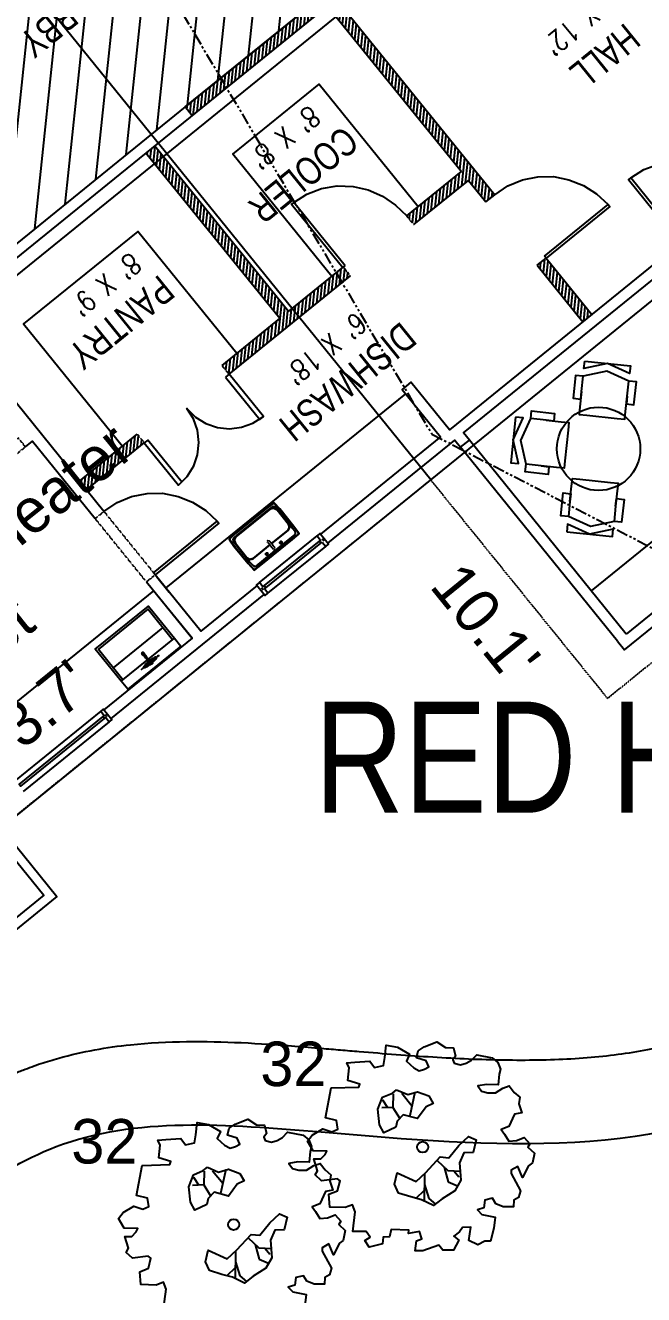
# Model space of a CAD drawing. Header units: inches. Extents: x -625442 to 34963, y -27993 to 66986.
# Drawn here: x -336077 to -335810, y 28061 to 28609 of the extents above; entities that cross this region are included whole.
import ezdxf

# ---------------------------------------------------------------- set-up
doc = ezdxf.new("R2010")
doc.units = ezdxf.units.IN
doc.header["$LTSCALE"] = 0.5
doc.header["$MEASUREMENT"] = 0
for name, pattern in [('DASHED2', [0.375, 0.25, -0.125]), ('HIDDEN2', [0.1875, 0.125, -0.0625]), ('PHANTOM', [20, 10, -2, 2, -2, 2, -2])]:
    doc.linetypes.add(name, pattern=pattern)
for name, color, linetype in [('0-TEXT', 30, 'Continuous'), ('A-ANNO-TEXT', 30, 'Continuous'), ('BUILDING', 253, 'DASHED2'), ('FEMA FLOOD ZONE', 190, 'PHANTOM'), ('P-ABOVE', 201, 'HIDDEN2'), ('P-BELOW-LIGHT', 143, 'Continuous'), ('P-CASEWORK', 140, 'Continuous'), ('P-DOOR', 51, 'Continuous'), ('P-FIXTURE', 63, 'Continuous'), ('P-FURNITURE', 201, 'Continuous'), ('P-WALL', 90, 'Continuous'), ('P-WINDOW', 213, 'Continuous'), ('TEXT', 7, 'Continuous'), ('Trees-Anno', 43, 'Continuous'), ('TreesMARK', 46, 'Continuous')]:
    doc.layers.add(name, color=color, linetype=linetype)
doc.styles.add('1-4T', font='Zap601Rm.ttf', dxfattribs={"width": 0.8, "height": 12})
doc.styles.add('1-8T', font='Arial.ttf', dxfattribs={"width": 0.8, "height": 24})
doc.styles.add('sapa notes', font='romans.shx', dxfattribs={"width": 0.8})
doc.styles.add('TXT', font='IC-Romans.shx')

# ---------------------------------------------------------------- blocks, each defined once
blk = doc.blocks.new('TREE11')
at = {"linetype": 'Continuous'}
for p, q in [((-0.1324, 0.2402), (-0.1344, 0.1783)), ((-0.0944, 0.2422), (-0.0475, 0.1843)), ((-0.0345, 0.2472), (-0.0584, 0.1403)), ((-0.1344, 0.1783), (-0.1843, 0.1763)), ((-0.1564, 0.1773), (-0.1793, 0.2113)), ((-0.1344, 0.1783), (-0.1034, 0.1294)), ((0.0654, -0.0594), (0.1134, -0.1044)), ((0.0964, -0.0894), (0.1154, -0.1563)), ((0.1134, -0.1044), (0.1703, -0.1084)), ((0.1414, -0.1074), (0.1634, -0.1334)), ((0.0085, -0.1194), (0.0065, -0.2442)), ((0.0085, -0.1673), (0.0275, -0.2303)), ((0.1154, -0.1563), (0.1574, -0.1733)), ((0.0065, -0.1943), (-0.0305, -0.2313)), ((0.0275, -0.2303), (0.0584, -0.2562))]:
    blk.add_line(p, q, dxfattribs=at)
for points in [[(-0.0404, 0.3569), (-0.0155, 0.3439), (0.0085, 0.3509), (0.0284, 0.3609), (0.0155, 0.3888), (-0.0275, 0.4018), (-0.0195, 0.4337), (0.0065, 0.4507), (0.0634, 0.4737), (0.1023, 0.4487), (0.1383, 0.4467), (0.1472, 0.4098), (0.1363, 0.3928), (0.1413, 0.3779), (0.1702, 0.3699), (0.1962, 0.3779), (0.2201, 0.3908), (0.2431, 0.4148), (0.3129, 0.4018), (0.3389, 0.3808), (0.3499, 0.3509), (0.3439, 0.3289), (0.3399, 0.28), (0.289, 0.282), (0.2481, 0.275), (0.265, 0.2521), (0.293, 0.2441), (0.3279, 0.2441), (0.3609, 0.2651), (0.3898, 0.275), (0.4118, 0.2461), (0.4367, 0.2241), (0.4327, 0.1952), (0.4457, 0.1543), (0.4128, 0.1483), (0.3878, 0.0924), (0.3539, 0.0794), (0.3679, 0.0585), (0.3878, 0.0265), (0.4218, 0.0305), (0.4567, 0.0435), (0.4826, 0.0155), (0.4737, 0.0006), (0.5026, -0.0264), (0.4936, -0.0713), (0.4757, -0.0843), (0.4497, -0.1362), (0.4287, -0.0873), (0.3978, -0.1042), (0.3988, -0.1192), (0.4397, -0.196), (0.4317, -0.226), (0.4108, -0.238), (0.4088, -0.2679), (0.3629, -0.2679), (0.3289, -0.2549), (0.3149, -0.23), (0.28, -0.238), (0.276, -0.2729), (0.2461, -0.2819), (0.266, -0.3028), (0.3269, -0.3148), (0.3199, -0.3647), (0.306, -0.4226), (0.28, -0.4226), (0.2481, -0.4396), (0.2071, -0.4206), (0.2161, -0.3597), (0.1792, -0.3617), (0.1662, -0.3807), (0.1403, -0.3997), (0.1622, -0.4186), (0.1383, -0.4635), (0.0913, -0.4635), (0.0724, -0.4406), (0.0015, -0.4665), (-0.0334, -0.4665), (-0.0284, -0.4216), (-0.0035, -0.4126), (-0.0145, -0.3787), (-0.0634, -0.3887), (-0.0624, -0.3737), (-0.1413, -0.3697), (-0.1492, -0.4036), (-0.1772, -0.4056), (-0.1802, -0.4346), (-0.2401, -0.4496), (-0.26, -0.4196), (-0.2361, -0.4046), (-0.2541, -0.3797), (-0.3149, -0.3797), (-0.303, -0.2909), (-0.3159, -0.2589), (-0.3489, -0.2719), (-0.4178, -0.2699), (-0.4218, -0.212), (-0.3828, -0.196), (-0.3718, -0.1511), (-0.3838, -0.1421), (-0.4547, -0.1511), (-0.4836, -0.1252), (-0.4727, -0.1062), (-0.4896, -0.0533), (-0.4577, -0.0533), (-0.4387, -0.0334), (-0.4317, -0.0174), (-0.4926, -0.0164), (-0.5176, 0.0275), (-0.4966, 0.0535), (-0.4497, 0.0824), (-0.4088, 0.0694), (-0.3818, 0.0804), (-0.3878, 0.1193), (-0.4367, 0.1313), (-0.4118, 0.2661), (-0.287, 0.2701), (-0.282, 0.283), (-0.3369, 0.3), (-0.3309, 0.3569), (-0.3409, 0.3788), (-0.305, 0.3828), (-0.2381, 0.3868), (-0.2161, 0.3579), (-0.1762, 0.3679), (-0.1702, 0.4038), (-0.1642, 0.4587), (-0.1133, 0.4497), (-0.0594, 0.4178), (-0.0734, 0.3868)], [(-0.1183, 0.2581), (-0.0674, 0.2361), (-0.0225, 0.2491), (0.0275, 0.2301), (0.0474, 0.1962), (0.0155, 0.1812), (-0.0225, 0.1283), (-0.0873, 0.1453), (-0.1143, 0.1174), (-0.1213, 0.0904), (-0.1742, 0.0645), (-0.1942, 0.1004), (-0.2011, 0.1703), (-0.1802, 0.2241), (-0.1363, 0.2431)], [(0.0145, -0.1142), (0.0794, -0.0443), (0.1183, -0.0483), (0.1632, 0.0076), (0.2061, 0.0485), (0.2411, 0.0335), (0.2271, -0.0234), (0.1852, -0.0254), (0.1662, -0.0703), (0.1712, -0.1491), (0.1452, -0.196), (0.0883, -0.232), (0.0484, -0.2629), (-0.0045, -0.237), (-0.0534, -0.224), (-0.1083, -0.207), (-0.1263, -0.1671), (-0.1153, -0.1152), (-0.0294, -0.1541)]]:
    blk.add_lwpolyline(points, close=True, dxfattribs=at)
blk.add_circle((0, 0), 0.0248, dxfattribs=at)

msp = doc.modelspace()

# ---------------------------------------------------------------- hatches: boundary and pattern name
at = {"layer": 'P-FURNITURE'}
h = msp.add_hatch(dxfattribs=at)
h.set_pattern_fill('ANSI31', color=256, scale=96, angle=-140.9991021)
h.set_pattern_definition([(264.0009, (-346592.069, 45765.678), (11.9342824, -1.2541545), [])])
h.paths.add_polyline_path([(-336151.05346, 28532.6928), (-336114.3627, 28487.38494), (-336007.7828, 28573.69441), (-335949.43614, 28620.94411), (-336012.69188, 28699.05594), (-336081.68132, 28643.1876), (-336084.82798, 28647.07328), (-336122.34169, 28693.39737), (-336123.55801, 28692.41238), (-336176.01174, 28649.93482), (-336177.22806, 28648.94984), (-336177.47431, 28649.25392), (-336218.52505, 28616.01061), (-336215.44697, 28612.20962), (-336219.24797, 28609.13153), (-336246.61513, 28586.96933), (-336241.82078, 28582.29247), (-336236.08527, 28578.62951), (-336229.68377, 28576.00938), (-336222.98565, 28574.88818), (-336216.17186, 28574.86763), (-336209.48865, 28576.25182), (-336203.36323, 28578.94653), (-336197.70138, 28582.52457), (-336193.90038, 28585.60265), (-336184.29676, 28573.74355)])
h.paths.add_polyline_path([(-336054.31577, 28650.39184), (-336098.93423, 28614.25937), (-336088.83007, 28601.78217), (-336044.21161, 28637.91465)], flags=24)
h.paths.add_polyline_path([(-336046.9002, 28635.00943), (-336084.26742, 28604.74909), (-336072.73634, 28590.50985), (-336035.36913, 28620.77019)], flags=24)
h = msp.add_hatch(dxfattribs=at)
h.set_pattern_fill('ANSI31', color=256, scale=12, angle=-140.9991021)
h.set_pattern_definition([(264.000898, (-346592.0685, 45765.6776), (1.4917853, -0.15676932), [])])
h.paths.add_polyline_path([(-335835.95485, 28480.98403), (-335832.15386, 28484.06211), (-335851.85359, 28508.38848), (-335855.65459, 28505.3104)])
h.paths.add_polyline_path([(-335877.81679, 28532.67756), (-335874.01579, 28535.75565), (-335945.55046, 28624.09077), (-336007.7828, 28573.69441), (-336004.70471, 28569.89341), (-335946.27337, 28617.21169)])
h.paths.add_polyline_path([(-335908.98773, 28522.87633), (-335885.36878, 28542.0032), (-335888.44686, 28545.80419), (-335912.06581, 28526.67733)], flags=17)
h.paths.add_polyline_path([(-335988.75664, 28458.27868), (-335936.3549, 28500.71413), (-335939.43298, 28504.51513), (-335963.05193, 28485.38826), (-336020.87844, 28556.79577), (-336024.67943, 28553.71768), (-335966.85293, 28482.31018), (-335991.83472, 28462.07967)])
h.paths.add_polyline_path([(-336050.38002, 28408.37544), (-336025.39823, 28428.60595), (-336028.47631, 28432.40695), (-336053.45811, 28412.17644)])

# ---------------------------------------------------------------- linework, layer by layer
at = {"layer": 'BUILDING'}
for points in [[(-335825.28922, 28318.3568), (-335573.23933, 28522.46932)], [(-335825.28922, 28318.3568), (-335901.67071, 28412.67706), (-336216.09883, 28158.24816)]]:
    msp.add_lwpolyline(points, dxfattribs=at)
at = {"layer": 'DEFPOINTS'}
for p, q in [((-339179.44793, 25991.40986), (-335521.80228, 28953.40782)), ((-339065.43942, 25850.62558), (-335407.79377, 28812.62354))]:
    msp.add_line(p, q, dxfattribs=at)
at = {"layer": 'FEMA FLOOD ZONE'}
msp.add_lwpolyline([(-338076.1272, 27552.20048), (-337803.61034, 27864.74301), (-337632.45643, 28173.32053), (-337418.71776, 28592.71524), (-337341.23751, 28974.71159), (-337132.84229, 29372.73578), (-336953.8363, 29527.67127), (-336748.11308, 29583.76859), (-336659.94566, 29538.35642), (-336435.52039, 29340.6801), (-336366.05531, 29268.55494), (-336360.71187, 29207.11493), (-335901.17385, 28432.43707), (-335658.04623, 28306.8857), (-335361.48387, 28264.14487), (-335177.13444, 28256.13106), (-334808.43528, 28320.2422), (-334621.41384, 28403.05273), (-333051.84379, 29175.61297), (-332512.1541, 29592.33613), (-331926.43524, 30247.61468), (-331106.21353, 31690.11821)], dxfattribs=at)
at = {"layer": 'P-ABOVE'}
for points in [[(-335908.98773, 28522.87633), (-335912.06581, 28526.67733)], [(-335939.43298, 28504.51513), (-335936.3549, 28500.71413)], [(-335988.75664, 28458.27868), (-335991.83472, 28462.07967)], [(-336028.47631, 28432.40695), (-336025.39823, 28428.60595)]]:
    msp.add_lwpolyline(points, dxfattribs=at)
for points in [[(-336079.83504, 28430.75901), (-336107.35425, 28408.47369), (-336104.27616, 28404.67269), (-336076.75696, 28426.95802)], [(-336046.62903, 28395.97173), (-336042.82803, 28399.04981), (-336020.66583, 28371.68265), (-336024.46682, 28368.60456)]]:
    msp.add_lwpolyline(points, close=True, dxfattribs=at)
at = {"layer": 'P-BELOW-LIGHT'}
for p, q in [((-335901.67071, 28412.67706), (-336129.68774, 28694.24562)), ((-335949.43614, 28620.94411), (-336007.7828, 28573.69441))]:
    msp.add_line(p, q, dxfattribs=at)
for points in [[(-335975.66965, 28368.34508), (-335950.73512, 28388.53731)], [(-335948.64948, 28387.20533), (-335947.91074, 28386.29309)], [(-335971.97595, 28363.78389), (-335973.45343, 28365.60836), (-335972.84527, 28366.10086), (-335973.58401, 28367.0131), (-335974.19217, 28366.5206), (-335975.66965, 28368.34508), (-335976.88597, 28367.36009), (-335973.19227, 28362.7989), (-335971.97595, 28363.78389), (-335947.04142, 28383.97612)], [(-336019.92709, 28370.77041), (-336014.63278, 28364.2327)], [(-335974.06159, 28365.11587), (-335974.80033, 28366.02811)], [(-336019.17541, 28336.88988), (-336019.17541, 28336.88988)], [(-336044.2396, 28312.81645), (-336042.76212, 28310.99197), (-336043.37028, 28310.49948), (-336042.63154, 28309.58724), (-336042.02338, 28310.07973), (-336040.5459, 28308.25525), (-336039.48162, 28309.11712), (-336043.17532, 28313.67831), (-336044.2396, 28312.81645), (-336081.48936, 28282.65123)], [(-336042.306, 28311.36134), (-336041.56726, 28310.4491)], [(-336040.5459, 28308.25525), (-336077.79566, 28278.09003)]]:
    msp.add_lwpolyline(points, dxfattribs=at)
for points in [[(-335948.5189, 28385.80059), (-335947.04142, 28383.97612), (-335945.8251, 28384.9611), (-335949.51881, 28389.5223), (-335950.73512, 28388.53731), (-335949.25764, 28386.71283), (-335949.8658, 28386.22034), (-335949.12706, 28385.3081)], [(-336020.44956, 28335.35457), (-336020.14548, 28335.60081), (-336020.39173, 28335.90489), (-336020.63797, 28336.20897), (-336020.94205, 28335.96273), (-336020.69581, 28335.65865), (-336020.54377, 28335.78177), (-336020.39173, 28335.90489), (-336020.08765, 28336.15114), (-336019.93561, 28336.27426), (-336019.63153, 28336.52051), (-336019.47949, 28336.64363), (-336019.63153, 28336.52051), (-336019.93561, 28336.27426), (-336020.08765, 28336.15114), (-336020.39173, 28335.90489), (-336020.54377, 28335.78177), (-336020.69581, 28335.65865)], [(-336019.47949, 28336.64363), (-336019.32745, 28336.76676), (-336019.17541, 28336.88988), (-336019.32745, 28336.76676)]]:
    msp.add_lwpolyline(points, close=True, dxfattribs=at)
msp.add_open_spline([(-336165.08207, 28096.81745), (-336159.31233, 28101.97982), (-336153.38333, 28107.28744), (-336141.07897, 28117.89896), (-336134.70349, 28123.20388), (-336121.31698, 28133.49329), (-336114.30459, 28138.47996), (-336101.31502, 28146.56086), (-336095.53059, 28149.81224), (-336087.15728, 28153.88248), (-336084.81135, 28154.95921), (-336080.90987, 28156.63583), (-336079.37955, 28157.26591), (-336076.55476, 28158.37582), (-336075.2648, 28158.86276), (-336072.68736, 28159.79659), (-336071.39684, 28160.24479), (-336067.52154, 28161.5351), (-336064.93307, 28162.32286), (-336057.16436, 28164.48433), (-336051.98154, 28165.65618), (-336041.65163, 28167.54991), (-336036.5043, 28168.27206), (-336023.23525, 28169.67431), (-336015.15894, 28170.07748), (-335999.19166, 28170.28104), (-335991.29922, 28170.08112), (-335975.71352, 28169.34222), (-335968.0197, 28168.80278), (-335956.53172, 28167.90032), (-335952.65502, 28167.57827), (-335946.09517, 28167.02703), (-335943.39604, 28166.79872), (-335938.00154, 28166.34499), (-335935.31005, 28166.11967), (-335927.25614, 28165.45451), (-335921.91421, 28165.02551), (-335905.99826, 28163.82988), (-335895.5334, 28163.15536), (-335875.0614, 28162.29207), (-335865.05462, 28162.10376), (-335845.68315, 28162.42452), (-335836.31951, 28162.93415), (-335818.41744, 28164.81676), (-335809.88133, 28166.18953), (-335795.58115, 28169.49042), (-335789.62555, 28171.22267), (-335778.29628, 28175.31346), (-335772.92267, 28177.67046), (-335765.90314, 28181.38658), (-335764.03117, 28182.44568), (-335761.14649, 28184.18951), (-335760.10975, 28184.83983), (-335758.03852, 28186.18666), (-335757.00649, 28186.88165), (-335753.92232, 28189.03055), (-335751.88211, 28190.54848), (-335745.82012, 28195.35031), (-335741.85692, 28198.88296), (-335734.15201, 28206.55013), (-335730.41057, 28210.68442), (-335721.27036, 28221.84807), (-335716.06958, 28229.23559), (-335706.55826, 28244.89487), (-335702.24773, 28253.16584), (-335697.46464, 28263.93441), (-335696.50105, 28266.20376), (-335693.72457, 28273.05171), (-335692.02605, 28277.67028), (-335690.25275, 28283.0249), (-335690.02021, 28283.73912), (-335689.33414, 28285.883), (-335688.88198, 28287.34635), (-335687.97632, 28290.35346), (-335687.52365, 28291.89467), (-335686.15364, 28296.62579), (-335685.22517, 28299.92315), (-335683.25222, 28306.77546), (-335682.20786, 28310.33058), (-335679.88914, 28317.66941), (-335678.61479, 28321.45373), (-335675.69126, 28329.21111), (-335674.04158, 28333.18526), (-335671.4038, 28338.71597), (-335670.65039, 28340.22382), (-335669.33264, 28342.72822), (-335668.79237, 28343.72229), (-335667.77056, 28345.53861), (-335667.29381, 28346.36263), (-335666.32798, 28347.98608), (-335665.83748, 28348.78829), (-335664.34501, 28351.16665), (-335663.32209, 28352.71449), (-335660.18293, 28357.24817), (-335657.99669, 28360.12388), (-335652.20167, 28367.19405), (-335648.50177, 28371.19186), (-335640.97773, 28378.6717), (-335637.15252, 28382.15481), (-335629.50652, 28388.74221), (-335625.68495, 28391.84674), (-335618.15221, 28397.78634), (-335614.44066, 28400.62138), (-335610.02486, 28403.97721), (-335609.22042, 28404.58777), (-335608.42188, 28405.19385)], degree=3, knots=[0, 0, 0, 0, 22.276637222, 22.276637222, 44.553274445, 44.553274445, 66.829911667, 66.829911667, 83.407930291, 83.407930291, 89.705526236, 89.705526236, 93.696512164, 93.696512164, 96.991055155, 96.991055155, 100.285598146, 100.285598146, 106.874684128, 106.874684128, 120.052856092, 120.052856092, 133.231028056, 133.231028056, 154.218431796, 154.218431796, 175.205835536, 175.205835536, 196.193239277, 196.193239277, 207.008348568, 207.008348568, 214.650252813, 214.650252813, 222.292157058, 222.292157058, 237.575965547, 237.575965547, 268.143582527, 268.143582527, 298.711199506, 298.711199506, 329.278816486, 329.278816486, 359.846433465, 359.846433465, 383.533038491, 383.533038491, 407.219643516, 407.219643516, 416.062558555, 416.062558555, 421.097053981, 421.097053981, 426.131549408, 426.131549408, 436.20054026, 436.20054026, 456.338521966, 456.338521966, 476.476503672, 476.476503672, 507.494839108, 507.494839108, 538.513174545, 538.513174545, 546.716463222, 546.716463222, 563.123040575, 563.123040575, 565.646070205, 565.646070205, 570.692129464, 570.692129464, 575.738188723, 575.738188723, 585.830307242, 585.830307242, 595.922425761, 595.922425761, 606.014544279, 606.014544279, 616.106662798, 616.106662798, 619.863510877, 619.863510877, 622.328536236, 622.328536236, 624.363978582, 624.363978582, 626.399420928, 626.399420928, 630.470305621, 630.470305621, 638.612075007, 638.612075007, 651.453732913, 651.453732913, 664.29539082, 664.29539082, 677.137048727, 677.137048727, 689.978706634, 689.978706634, 692.8623578, 692.8623578, 692.8623578, 692.8623578], dxfattribs=at)
msp.add_spline([(-336141.07755, 28069.98869), (-336063.54469, 28124.8019), (-335948.96864, 28131.14111), (-335742.45365, 28153.42968), (-335655.44727, 28273.66011), (-335636.39923, 28327.86895), (-335586.6573, 28376.51802)], degree=3, dxfattribs=at)
at = {"layer": 'P-CASEWORK'}
msp.add_line((-335912.53097, 28449.85455), (-336016.07007, 28366.00754), dxfattribs=at)
for points in [[(-335944.40066, 28500.49225), (-335987.12319, 28553.24848), (-335949.82066, 28583.45645), (-335907.09813, 28530.70021)], [(-335707.68947, 28527.46167), (-335677.48151, 28490.15914), (-335832.30766, 28364.77937)], [(-335985.50419, 28467.2062), (-336028.22672, 28519.96243), (-336077.52937, 28480.03666), (-336034.80684, 28427.28042)], [(-336004.76709, 28344.27819), (-336021.38874, 28364.80357), (-336200.6933, 28219.60095), (-336233.44283, 28260.04196), (-336090.77987, 28375.57185)]]:
    msp.add_lwpolyline(points, dxfattribs=at)
at = {"layer": 'P-DOOR'}
for points in [[(-335815.28988, 28543.03306), (-335809.62804, 28546.6111), (-335803.25637, 28549.00173), (-335796.60207, 28550.11075), (-335789.66516, 28549.93817), (-335783.148, 28548.41869), (-335776.89854, 28545.67543), (-335771.31507, 28541.88935), (-335766.52071, 28537.21249)], [(-335960.83498, 28532.49791), (-335955.17314, 28536.07594), (-335948.80147, 28538.46657), (-335942.14718, 28539.5756), (-335935.21026, 28539.40301), (-335928.6931, 28537.88353), (-335922.44364, 28535.14027), (-335916.86017, 28531.35419), (-335912.06581, 28526.67733)], [(-335874.01579, 28535.75565), (-335868.32503, 28539.60884), (-335862.07648, 28542.15152), (-335855.39328, 28543.5357), (-335848.70261, 28543.6672), (-335842.03341, 28542.27084), (-335835.75503, 28539.80274), (-335830.01952, 28536.13978), (-335825.07313, 28531.58605)], [(-336009.10303, 28411.59241), (-336023.87783, 28429.83718), (-336025.39823, 28428.60595), (-336010.62343, 28410.36117), (-336006.88772, 28414.14162), (-336004.0428, 28418.71119), (-336002.42165, 28423.54846), (-336001.87224, 28428.77656), (-336002.42348, 28434.12033), (-336004.1332, 28439.02943), (-336007.00141, 28443.50388), (-336003.22096, 28439.76817), (-335998.77452, 28437.07529), (-335993.81413, 28435.3021), (-335988.58603, 28434.75269), (-335983.36538, 28435.45597), (-335978.45628, 28437.16569), (-335973.98183, 28440.0339)], [(-336042.82803, 28399.04981), (-336037.13727, 28402.90301), (-336030.88872, 28405.44568), (-336024.20551, 28406.82987), (-336017.51485, 28406.96136), (-336010.84564, 28405.565), (-336004.56727, 28403.0969), (-335998.83176, 28399.43395), (-335993.88536, 28394.88021)]]:
    msp.add_lwpolyline(points, dxfattribs=at)
for points in [[(-335793.12768, 28515.6659), (-335815.28988, 28543.03306), (-335816.20212, 28542.29432), (-335794.03992, 28514.92716)], [(-335938.67278, 28505.13074), (-335960.83498, 28532.49791), (-335961.74722, 28531.75917), (-335939.58502, 28504.392)], [(-335852.59233, 28509.30072), (-335825.07313, 28531.58605), (-335824.33439, 28530.67381), (-335851.85359, 28508.38848)], [(-335990.27703, 28457.04744), (-335975.50223, 28438.80267), (-335973.98183, 28440.0339), (-335988.75664, 28458.27868)], [(-336021.40457, 28372.59489), (-335993.88536, 28394.88021), (-335993.14662, 28393.96797), (-336020.66583, 28371.68265)]]:
    msp.add_lwpolyline(points, close=True, dxfattribs=at)
at = {"layer": 'P-FIXTURE'}
for points in [[(-335966.90629, 28400.11288), (-335969.15142, 28402.57443), (-335969.27455, 28402.72647), (-335969.54971, 28402.75539), (-335972.40955, 28400.69121), (-335972.28643, 28400.53917), (-335985.97001, 28389.45807)], [(-335960.75012, 28392.51089), (-335966.90629, 28400.11288), (-335966.9352, 28399.83772), (-335969.30346, 28402.45131), (-335969.42659, 28402.60335), (-335972.28643, 28400.53917)], [(-335972.40955, 28400.69121), (-335986.09313, 28389.61011), (-335985.97001, 28389.45807), (-335988.43156, 28387.21293), (-335988.46048, 28386.93777), (-335986.3963, 28384.07793)], [(-335970.93953, 28400.11942), (-335985.83943, 28388.05334), (-335970.93953, 28400.11942)], [(-335968.83243, 28400.3153), (-335969.50588, 28400.52517), (-335970.20824, 28400.45988), (-335970.63545, 28400.36567), (-335970.93953, 28400.11942), (-335969.50588, 28400.52517), (-335968.06477, 28399.67822), (-335968.31102, 28399.9823), (-335968.55727, 28400.28638)], [(-335968.06477, 28399.67822), (-335969.50588, 28400.52517), (-335970.93953, 28400.11942)], [(-335963.13984, 28393.59663), (-335968.06477, 28399.67822), (-335963.13984, 28393.59663)], [(-335961.32845, 28387.00763), (-335958.59173, 28389.22385), (-335958.56282, 28389.49901), (-335958.68594, 28389.65105), (-335960.75012, 28392.51089), (-335960.90216, 28392.38777), (-335966.9352, 28399.83772)], [(-335975.01203, 28375.92653), (-335961.32845, 28387.00763), (-335961.45157, 28387.15967), (-335958.71486, 28389.37589), (-335958.83798, 28389.52793), (-335960.90216, 28392.38777)], [(-335962.77047, 28393.14051), (-335962.89359, 28393.29255), (-335963.13984, 28393.59663), (-335962.73409, 28392.16298), (-335963.429, 28390.845), (-335963.12492, 28391.09124), (-335962.82084, 28391.33749)], [(-335963.429, 28390.845), (-335962.73409, 28392.16298), (-335963.13984, 28393.59663)], [(-335962.94397, 28391.48953), (-335962.73409, 28392.16298), (-335962.79938, 28392.86534)], [(-335986.09313, 28389.61011), (-335988.55469, 28387.36497), (-335988.73564, 28386.96668), (-335988.61252, 28386.81464), (-335986.67146, 28384.10684), (-335986.3963, 28384.07793), (-335980.36325, 28376.62798)], [(-335986.49796, 28385.75782), (-335986.25172, 28385.45374), (-335986.00547, 28385.14966), (-335986.53434, 28386.73535), (-335985.83943, 28388.05334), (-335985.99147, 28387.93021), (-335986.17242, 28387.53193)], [(-335985.83943, 28388.05334), (-335986.53434, 28386.73535), (-335986.00547, 28385.14966)], [(-335986.32446, 28387.4088), (-335986.53434, 28386.73535), (-335986.46905, 28386.03299)], [(-335980.51529, 28376.50485), (-335978.14703, 28373.89126), (-335978.02391, 28373.73922), (-335977.59671, 28373.83343), (-335975.01203, 28375.92653), (-335975.13515, 28376.07857), (-335961.45157, 28387.15967)], [(-335972.41427, 28386.0861), (-335972.29114, 28385.93406)], [(-335971.95815, 28386.45547), (-335972.11019, 28386.33235), (-335972.26223, 28386.20923)], [(-335972.16802, 28385.78202), (-335972.0449, 28385.62998), (-335971.92177, 28385.47794), (-335971.79865, 28385.3259), (-335971.67553, 28385.17386), (-335971.5524, 28385.02182), (-335971.42928, 28384.86978), (-335971.30616, 28384.71774), (-335971.18303, 28384.56571), (-335971.05991, 28384.41367), (-335970.93679, 28384.26163), (-335970.81366, 28384.10959), (-335970.69054, 28383.95755), (-335970.56742, 28383.80551), (-335970.44429, 28383.65347), (-335970.32117, 28383.50143), (-335970.19805, 28383.34939), (-335970.07492, 28383.19735), (-335969.9518, 28383.04531), (-335969.82868, 28382.89327), (-335969.70555, 28382.74123)], [(-335971.68298, 28386.42656), (-335971.80611, 28386.5786)], [(-335968.94535, 28383.35684), (-335969.06848, 28383.50888), (-335969.1916, 28383.66092), (-335969.31472, 28383.81296), (-335969.43785, 28383.965), (-335969.56097, 28384.11704), (-335969.68409, 28384.26908), (-335969.80722, 28384.42112), (-335969.93034, 28384.57316), (-335970.05346, 28384.7252), (-335970.17659, 28384.87724), (-335970.29971, 28385.02928), (-335970.42283, 28385.18132), (-335970.54596, 28385.33336), (-335970.66908, 28385.4854), (-335970.7922, 28385.63744), (-335970.91533, 28385.78948), (-335971.03845, 28385.94152), (-335971.16157, 28386.09356), (-335971.2847, 28386.2456), (-335971.40782, 28386.39764)], [(-335970.42283, 28385.18132), (-335963.429, 28390.845), (-335970.42283, 28385.18132)], [(-335986.67146, 28384.10684), (-335980.51529, 28376.50485), (-335980.36325, 28376.62798), (-335977.99499, 28374.01438), (-335977.71983, 28373.98547), (-335975.13515, 28376.07857)], [(-335986.00547, 28385.14966), (-335981.08054, 28379.06807), (-335986.00547, 28385.14966)], [(-335978.3289, 28378.77891), (-335971.18303, 28384.56571), (-335978.3289, 28378.77891)], [(-335972.96368, 28380.858), (-335972.96368, 28380.858)], [(-335972.96368, 28380.858), (-335972.96368, 28380.858)], [(-335969.58243, 28382.58919), (-335969.45931, 28382.43715)], [(-335969.18414, 28382.40823), (-335969.0321, 28382.53135), (-335968.88006, 28382.65448)], [(-335968.85115, 28382.92964), (-335968.97427, 28383.08168)], [(-335978.78502, 28378.40954), (-335978.48094, 28378.65578), (-335978.3289, 28378.77891), (-335979.76255, 28378.37316), (-335981.08054, 28379.06807), (-335980.83429, 28378.76399), (-335980.71117, 28378.61195)], [(-335981.08054, 28379.06807), (-335979.76255, 28378.37316), (-335978.3289, 28378.77891)], [(-335980.436, 28378.58304), (-335979.76255, 28378.37316), (-335979.06019, 28378.43845)], [(-336034.60418, 28326.40948), (-336045.19278, 28339.4849), (-336023.75517, 28356.84529), (-336013.16656, 28343.76987)], [(-336017.35276, 28348.93922), (-336038.79037, 28331.57883)], [(-336023.65731, 28335.27436), (-336012.40637, 28344.38549)], [(-336023.41106, 28334.97028), (-336023.04169, 28334.51416), (-336022.91857, 28334.36212), (-336023.41106, 28334.97028), (-336023.5631, 28334.84716), (-336024.0556, 28335.45532), (-336024.54809, 28336.06348), (-336024.70013, 28335.94035), (-336025.19262, 28336.54851), (-336025.34466, 28336.42539), (-336025.83716, 28337.03355), (-336026.0834, 28337.33763), (-336026.23544, 28337.2145), (-336026.35857, 28337.36654), (-336026.48169, 28337.51858), (-336026.32965, 28337.64171), (-336026.45277, 28337.79375), (-336026.30073, 28337.91687), (-336026.14869, 28338.03999), (-336025.99665, 28338.16312), (-336025.72149, 28338.1342), (-336025.84461, 28338.28624), (-336025.99665, 28338.16312), (-336026.11978, 28338.31516), (-336026.27182, 28338.19203), (-336026.42386, 28338.06891), (-336026.45277, 28337.79375), (-336026.48169, 28337.51858), (-336026.35857, 28337.36654), (-336026.48169, 28337.51858)], [(-336026.48169, 28337.51858), (-336026.48169, 28337.51858)], [(-336023.90356, 28335.57844), (-336023.41106, 28334.97028), (-336023.90356, 28335.57844), (-336024.0556, 28335.45532), (-336024.54809, 28336.06348), (-336025.16371, 28336.82367), (-336025.19262, 28336.54851), (-336025.68512, 28337.15667), (-336025.83716, 28337.03355), (-336026.20653, 28337.48967), (-336026.0834, 28337.33763), (-336026.32965, 28337.64171), (-336026.45277, 28337.79375)], [(-336026.35857, 28337.36654), (-336026.23544, 28337.2145)], [(-336026.32965, 28337.64171), (-336026.32965, 28337.64171)], [(-336026.32965, 28337.64171), (-336026.20653, 28337.48967), (-336026.05449, 28337.61279), (-336025.68512, 28337.15667), (-336025.53308, 28337.27979), (-336025.16371, 28336.82367), (-336025.04058, 28336.67164), (-336024.54809, 28336.06348), (-336024.39605, 28336.1866), (-336023.90356, 28335.57844), (-336024.39605, 28336.1866)], [(-336026.14869, 28338.03999), (-336026.27182, 28338.19203), (-336026.14869, 28338.03999)], [(-336026.20653, 28337.48967), (-336026.0834, 28337.33763), (-336025.71403, 28336.88151), (-336025.34466, 28336.42539), (-336024.85217, 28335.81723), (-336024.35968, 28335.20907), (-336023.86718, 28334.60091), (-336023.49781, 28334.14479), (-336023.25157, 28333.84071), (-336023.12844, 28333.68867), (-336023.00532, 28333.53663), (-336023.12844, 28333.68867), (-336023.25157, 28333.84071)], [(-336026.17761, 28337.76483), (-336026.05449, 28337.61279), (-336025.90245, 28337.73591), (-336025.53308, 28337.27979), (-336025.04058, 28336.67164), (-336024.88854, 28336.79476), (-336024.39605, 28336.1866), (-336024.88854, 28336.79476)], [(-336026.14869, 28338.03999), (-336025.90245, 28337.73591), (-336025.53308, 28337.27979), (-336025.38104, 28337.40292), (-336024.88854, 28336.79476), (-336025.38104, 28337.40292), (-336025.25791, 28337.25088)], [(-336025.99665, 28338.16312), (-336026.11978, 28338.31516)], [(-336025.47524, 28337.83012), (-336025.59837, 28337.98216), (-336025.72149, 28338.1342), (-336025.59837, 28337.98216), (-336025.47524, 28337.83012), (-336025.62728, 28337.707), (-336025.38104, 28337.40292), (-336025.75041, 28337.85904), (-336025.90245, 28337.73591), (-336026.02557, 28337.88795)], [(-336025.99665, 28338.16312), (-336025.99665, 28338.16312)], [(-336025.87353, 28338.01108), (-336025.87353, 28338.01108)], [(-336025.87353, 28338.01108), (-336025.87353, 28338.01108)], [(-336025.59837, 28337.98216), (-336025.72149, 28338.1342), (-336025.84461, 28338.28624)], [(-336025.34466, 28336.42539), (-336025.83716, 28337.03355), (-336025.71403, 28336.88151)], [(-336022.79545, 28334.21008), (-336022.67232, 28334.05804), (-336022.5492, 28333.906), (-336022.70124, 28333.78288), (-336022.85328, 28333.65976), (-336023.00532, 28333.53663), (-336023.12844, 28333.68867), (-336023.25157, 28333.84071), (-336023.22265, 28334.11587), (-336023.07061, 28334.239), (-336022.79545, 28334.21008), (-336022.67232, 28334.05804), (-336022.5492, 28333.906), (-336022.67232, 28334.05804), (-336022.79545, 28334.21008), (-336023.04169, 28334.51416), (-336023.41106, 28334.97028), (-336023.90356, 28335.57844), (-336024.39605, 28336.1866), (-336024.88854, 28336.79476), (-336025.25791, 28337.25088), (-336025.62728, 28337.707), (-336025.75041, 28337.85904)], [(-336023.16482, 28334.6662), (-336023.01278, 28334.78932), (-336022.88965, 28334.63728), (-336021.5213, 28335.74539), (-336023.04169, 28334.51416), (-336022.67232, 28334.05804), (-336022.91857, 28334.36212), (-336023.07061, 28334.239), (-336023.5631, 28334.84716), (-336023.43998, 28334.69512), (-336024.0556, 28335.45532), (-336024.20764, 28335.33219), (-336024.70013, 28335.94035), (-336024.85217, 28335.81723), (-336025.34466, 28336.42539), (-336024.85217, 28335.81723), (-336024.35968, 28335.20907), (-336024.20764, 28335.33219), (-336023.71514, 28334.72403), (-336023.43998, 28334.69512), (-336023.07061, 28334.239), (-336022.82436, 28333.93492), (-336022.67232, 28334.05804), (-336022.5492, 28333.906)], [(-336020.63797, 28336.20897), (-336021.24613, 28335.71648), (-336020.94205, 28335.96273), (-336021.24613, 28335.71648), (-336021.12301, 28335.56444), (-336020.99989, 28335.4124), (-336021.15193, 28335.28928), (-336022.36824, 28334.30429), (-336022.52028, 28334.18117)], [(-336019.17541, 28336.88988), (-336020.69581, 28335.65865)], [(-336035.36438, 28325.79386), (-336024.11343, 28334.90499)], [(-336026.62536, 28330.85683), (-336026.62536, 28330.85683)], [(-336026.47332, 28330.97996), (-336025.10496, 28332.08807)], [(-336026.32128, 28331.10308), (-336026.32128, 28331.10308)], [(-336025.257, 28331.96494), (-336026.16924, 28331.2262)], [(-336024.80088, 28332.33432), (-336025.10496, 28332.08807), (-336024.80088, 28332.33432), (-336024.924, 28332.48635), (-336025.04713, 28332.63839), (-336025.35121, 28332.39215), (-336025.04713, 28332.63839), (-336025.65529, 28332.1459)], [(-336024.924, 28332.48635), (-336025.22808, 28332.24011)], [(-336025.16279, 28331.53774), (-336024.55463, 28332.03024), (-336024.85871, 28331.78399), (-336024.55463, 28332.03024), (-336024.67776, 28332.18228), (-336024.80088, 28332.33432), (-336024.64884, 28332.45744), (-336023.43252, 28333.44243), (-336023.28048, 28333.56555), (-336023.43252, 28333.44243), (-336023.28048, 28333.56555)], [(-336023.40361, 28333.71759), (-336024.77196, 28332.60948), (-336023.40361, 28333.71759), (-336023.52673, 28333.86963), (-336023.37469, 28333.99275), (-336023.40361, 28333.71759), (-336023.28048, 28333.56555), (-336023.15736, 28333.41351), (-336022.8822, 28333.38459), (-336022.73016, 28333.50772), (-336022.57812, 28333.63084), (-336022.45499, 28333.4788), (-336022.60703, 28333.35568), (-336022.75907, 28333.23255), (-336023.03424, 28333.26147), (-336023.15736, 28333.41351), (-336023.43252, 28333.44243), (-336023.40361, 28333.71759), (-336023.52673, 28333.86963), (-336023.49781, 28334.14479), (-336025.01821, 28332.91356), (-336024.89509, 28332.76152), (-336024.77196, 28332.60948), (-336024.64884, 28332.45744), (-336024.52572, 28332.3054), (-336024.40259, 28332.15336), (-336024.27947, 28332.00132), (-336022.75907, 28333.23255), (-336024.27947, 28332.00132)], [(-336024.77196, 28332.60948), (-336024.924, 28332.48635), (-336024.77196, 28332.60948)], [(-336024.924, 28332.48635), (-336024.77196, 28332.60948), (-336024.924, 28332.48635)], [(-336024.89509, 28332.76152), (-336023.52673, 28333.86963)], [(-336024.85217, 28335.81723), (-336024.35968, 28335.20907), (-336023.86718, 28334.60091), (-336023.71514, 28334.72403), (-336023.22265, 28334.11587), (-336023.07061, 28334.239), (-336022.70124, 28333.78288), (-336022.82436, 28333.93492), (-336022.70124, 28333.78288), (-336022.9764, 28333.8118), (-336023.22265, 28334.11587), (-336023.37469, 28333.99275), (-336023.86718, 28334.60091), (-336024.35968, 28335.20907)], [(-336024.52572, 28332.3054), (-336024.67776, 28332.18228), (-336024.52572, 28332.3054)], [(-336022.8822, 28333.38459), (-336024.40259, 28332.15336), (-336023.03424, 28333.26147), (-336022.8822, 28333.38459), (-336022.75907, 28333.23255)], [(-336023.95393, 28333.77542), (-336023.92502, 28334.05058), (-336023.8961, 28334.32575), (-336023.74406, 28334.44887)], [(-336022.85328, 28333.65976), (-336022.9764, 28333.8118), (-336023.12844, 28333.68867), (-336023.37469, 28333.99275), (-336023.49781, 28334.14479), (-336023.86718, 28334.60091)], [(-336023.64985, 28334.02167), (-336023.62094, 28334.29683)], [(-336023.52673, 28333.86963), (-336023.40361, 28333.71759), (-336023.52673, 28333.86963)], [(-336023.49781, 28334.14479), (-336023.49781, 28334.14479)], [(-336023.00532, 28333.53663), (-336023.12844, 28333.68867), (-336023.49781, 28334.14479)], [(-336023.40361, 28333.71759), (-336023.40361, 28333.71759)], [(-336023.28794, 28334.81824), (-336023.1359, 28334.94136), (-336022.86074, 28334.91245), (-336022.58557, 28334.88353)], [(-336021.84683, 28333.97129), (-336021.87575, 28333.69613), (-336021.90467, 28333.42097), (-336022.05671, 28333.29784), (-336022.20875, 28333.17472), (-336022.51283, 28332.92847), (-336022.66487, 28332.80535), (-336022.94003, 28332.83427), (-336023.21519, 28332.86318)], [(-336023.15736, 28333.41351), (-336023.03424, 28333.26147), (-336023.15736, 28333.41351)], [(-336023.15736, 28333.41351), (-336023.15736, 28333.41351)], [(-336023.03424, 28333.26147), (-336022.8822, 28333.38459), (-336023.03424, 28333.26147)], [(-336022.15091, 28333.72505), (-336022.17983, 28333.44988), (-336022.33187, 28333.32676), (-336022.48391, 28333.20364), (-336022.75907, 28333.23255), (-336022.91111, 28333.10943)], [(-336022.76653, 28334.48524), (-336022.88965, 28334.63728), (-336022.76653, 28334.48524)], [(-336021.39817, 28335.59336), (-336022.76653, 28334.48524)], [(-336022.39716, 28334.02913), (-336021.0288, 28335.13724), (-336022.24512, 28334.15225), (-336022.39716, 28334.02913), (-336022.42608, 28333.75396), (-336022.27404, 28333.87709), (-336022.24512, 28334.15225), (-336022.36824, 28334.30429), (-336022.49137, 28334.45633), (-336022.76653, 28334.48524), (-336022.64341, 28334.33321), (-336021.27505, 28335.44132), (-336022.49137, 28334.45633), (-336022.64341, 28334.33321), (-336022.49137, 28334.45633)], [(-336022.75907, 28333.23255), (-336022.75907, 28333.23255)], [(-336022.60703, 28333.35568), (-336022.73016, 28333.50772)], [(-336022.60703, 28333.35568), (-336022.60703, 28333.35568)], [(-336022.30295, 28333.60192), (-336022.45499, 28333.4788), (-336022.30295, 28333.60192)], [(-336022.39716, 28334.02913), (-336022.39716, 28334.02913)], [(-336022.36824, 28334.30429), (-336022.24512, 28334.15225), (-336022.36824, 28334.30429)], [(-336020.78256, 28334.83316), (-336022.30295, 28333.60192)], [(-336022.27404, 28333.87709), (-336022.27404, 28333.87709)], [(-336021.27505, 28335.44132), (-336021.12301, 28335.56444), (-336021.27505, 28335.44132)], [(-336021.12301, 28335.56444), (-336020.81893, 28335.81069)], [(-336021.12301, 28335.56444), (-336020.81893, 28335.81069), (-336021.12301, 28335.56444)], [(-336021.0288, 28335.13724), (-336020.87676, 28335.26036), (-336021.0288, 28335.13724)], [(-336020.87676, 28335.26036), (-336021.0288, 28335.13724), (-336020.87676, 28335.26036)], [(-336020.99989, 28335.4124), (-336020.69581, 28335.65865), (-336020.99989, 28335.4124), (-336020.87676, 28335.26036), (-336020.75364, 28335.10832), (-336020.44956, 28335.35457), (-336020.75364, 28335.10832), (-336020.14548, 28335.60081)]]:
    msp.add_lwpolyline(points, dxfattribs=at)
for points in [[(-335986.99046, 28386.36598), (-335985.91126, 28384.72246), (-335979.7551, 28377.12047), (-335978.37182, 28375.7232), (-335977.72729, 28375.23816), (-335977.14805, 28375.45549), (-335972.89093, 28378.90294), (-335975.62765, 28376.68672), (-335977.14805, 28375.45549), (-335972.89093, 28378.90294), (-335964.52874, 28385.67473), (-335960.42367, 28388.99906), (-335961.94407, 28387.76783), (-335964.52874, 28385.67473), (-335960.42367, 28388.99906), (-335960.09067, 28389.52047), (-335960.27908, 28390.37488), (-335961.51032, 28391.89527), (-335967.66649, 28399.49726), (-335968.89772, 28401.01766), (-335969.57117, 28401.22753), (-335970.15041, 28401.0102), (-335971.79393, 28399.93101), (-335985.47752, 28388.84991), (-335986.87479, 28387.46664), (-335987.20779, 28386.94523)], [(-335966.54163, 28385.05165), (-335966.66476, 28385.20369), (-335966.78788, 28385.35573), (-335966.911, 28385.50777), (-335967.03413, 28385.65981), (-335966.911, 28385.50777), (-335966.78788, 28385.35573), (-335966.66476, 28385.20369), (-335966.54163, 28385.05165), (-335966.66476, 28385.20369)], [(-335966.78788, 28385.35573), (-335966.911, 28385.50777), (-335967.03413, 28385.65981), (-335966.911, 28385.50777)], [(-335966.02768, 28385.97135), (-335966.73005, 28385.90606), (-335966.78788, 28385.35573), (-335966.11443, 28385.14586)], [(-335966.73005, 28385.90606), (-335966.42597, 28386.15231), (-335966.02768, 28385.97135), (-335966.42597, 28386.15231)], [(-335966.73005, 28385.90606), (-335966.42597, 28386.15231), (-335966.02768, 28385.97135), (-335966.42597, 28386.15231)], [(-335966.08551, 28385.42102), (-335966.11443, 28385.14586), (-335966.38959, 28385.17478), (-335966.11443, 28385.14586)], [(-335966.0566, 28385.69619), (-335965.93347, 28385.54415), (-335966.0566, 28385.69619), (-335965.90456, 28385.81931), (-335966.0566, 28385.69619), (-335965.93347, 28385.54415)], [(-335972.16711, 28380.49609), (-335972.47119, 28380.24984), (-335972.86947, 28380.4308), (-335972.9926, 28380.58284), (-335972.86947, 28380.4308), (-335972.9926, 28380.58284), (-335973.11572, 28380.73488), (-335972.9926, 28380.58284), (-335972.86947, 28380.4308), (-335972.47119, 28380.24984)], [(-335972.81164, 28380.98113), (-335972.6596, 28381.10425), (-335972.81164, 28380.98113), (-335972.96368, 28380.858), (-335972.81164, 28380.98113), (-335972.6596, 28381.10425)], [(-335972.86947, 28380.4308), (-335972.19602, 28380.22093), (-335972.10927, 28381.04642), (-335972.81164, 28380.98113)], [(-335972.62323, 28380.12672), (-335972.74635, 28380.27876)], [(-335971.98615, 28380.89438), (-335972.13819, 28380.77125), (-335972.01507, 28380.61921), (-335972.13819, 28380.77125), (-335972.10927, 28381.04642), (-335972.38444, 28381.07533), (-335972.50756, 28381.22737), (-335972.38444, 28381.07533), (-335972.10927, 28381.04642), (-335972.13819, 28380.77125), (-335972.01507, 28380.61921), (-335972.13819, 28380.77125)], [(-335972.04398, 28380.34405), (-335972.19602, 28380.22093), (-335972.34806, 28380.0978), (-335972.19602, 28380.22093)], [(-335965.96239, 28385.26898), (-335966.11443, 28385.14586)], [(-336009.57453, 28340.88857), (-336032.53254, 28322.29695), (-336035.36438, 28325.79386), (-336046.5686, 28339.62948), (-336023.61059, 28358.22111), (-336012.40637, 28344.38549)], [(-336026.42386, 28338.06891), (-336026.30073, 28337.91687)], [(-336025.87353, 28338.01108), (-336025.75041, 28337.85904), (-336025.62728, 28337.707)], [(-336026.47332, 28330.97996), (-336026.62536, 28330.85683), (-336026.47332, 28330.97996), (-336026.32128, 28331.10308), (-336026.47332, 28330.97996), (-336026.62536, 28330.85683)], [(-336025.40904, 28331.84182), (-336025.16279, 28331.53774), (-336024.85871, 28331.78399), (-336025.10496, 28332.08807), (-336025.257, 28331.96494), (-336025.40904, 28331.84182), (-336025.56108, 28331.7187), (-336025.86516, 28331.47245), (-336026.16924, 28331.2262), (-336026.32128, 28331.10308), (-336026.16924, 28331.2262), (-336025.86516, 28331.47245), (-336025.56108, 28331.7187), (-336025.40904, 28331.84182), (-336025.257, 28331.96494), (-336025.10496, 28332.08807), (-336025.35121, 28332.39215), (-336025.65529, 28332.1459)], [(-336025.22808, 28332.24011), (-336024.924, 28332.48635)], [(-336023.49781, 28334.14479), (-336025.01821, 28332.91356)], [(-336024.67776, 28332.18228), (-336024.98184, 28331.93603)], [(-336024.77196, 28332.60948), (-336024.924, 28332.48635)], [(-336024.64884, 28332.45744), (-336024.80088, 28332.33432)], [(-336024.52572, 28332.3054), (-336024.67776, 28332.18228), (-336024.52572, 28332.3054), (-336024.67776, 28332.18228)], [(-336023.15736, 28333.41351), (-336024.52572, 28332.3054)], [(-336022.27404, 28333.87709), (-336022.39716, 28334.02913), (-336022.52028, 28334.18117), (-336022.64341, 28334.33321), (-336022.91857, 28334.36212), (-336022.76653, 28334.48524), (-336023.04169, 28334.51416), (-336021.5213, 28335.74539), (-336021.39817, 28335.59336), (-336021.27505, 28335.44132), (-336021.15193, 28335.28928), (-336021.0288, 28335.13724), (-336020.90568, 28334.9852), (-336020.78256, 28334.83316), (-336022.30295, 28333.60192), (-336022.42608, 28333.75396), (-336022.57812, 28333.63084), (-336022.45499, 28333.4788), (-336022.30295, 28333.60192)], [(-336022.27404, 28333.87709), (-336020.90568, 28334.9852)], [(-336021.27505, 28335.44132), (-336021.12301, 28335.56444), (-336021.27505, 28335.44132), (-336021.12301, 28335.56444)], [(-336021.15193, 28335.28928), (-336020.99989, 28335.4124)], [(-336021.0288, 28335.13724), (-336020.87676, 28335.26036)], [(-336020.57268, 28335.50661), (-336020.87676, 28335.26036)]]:
    msp.add_lwpolyline(points, close=True, dxfattribs=at)
at = {"layer": 'P-FURNITURE', "flags": 128}
for points in [[(-335835.17392, 28463.99041), (-335815.43769, 28461.91636), (-335815.78337, 28458.62699), (-335825.30581, 28462.95339), (-335835.5196, 28460.70104)], [(-335865.0154, 28439.82449), (-335867.08945, 28420.08825), (-335863.80007, 28419.74258), (-335866.05242, 28429.95637), (-335861.72602, 28439.47881)], [(-335842.92352, 28390.24678), (-335823.18729, 28388.17273), (-335822.84161, 28391.4621), (-335833.05541, 28389.20976), (-335842.57785, 28393.53615)]]:
    msp.add_lwpolyline(points, close=True, dxfattribs=at)
for points in [[(-335816.82039, 28448.75887), (-335816.12904, 28455.33762), (-335825.65148, 28459.66401), (-335835.86527, 28457.41167), (-335839.15464, 28457.75734), (-335840.19167, 28447.88922), (-335836.9023, 28447.54355), (-335836.55662, 28450.83292), (-335837.24797, 28444.25418), (-335837.59365, 28440.96481), (-335834.30427, 28440.61913), (-335821.14679, 28439.23643), (-335817.85741, 28438.89076), (-335817.51174, 28442.18013), (-335816.82039, 28448.75887), (-335817.16606, 28445.4695), (-335813.87669, 28445.12383), (-335812.83967, 28454.99194), (-335816.12904, 28455.33762)], [(-335836.55662, 28450.83292), (-335835.86527, 28457.41167)], [(-335853.93196, 28418.70556), (-335860.5107, 28419.3969), (-335862.76305, 28429.6107), (-335858.43665, 28439.13314), (-335858.09098, 28442.42251), (-335848.22286, 28441.38548), (-335848.56854, 28438.09611), (-335851.85791, 28438.44179), (-335845.27916, 28437.75044), (-335841.98979, 28437.40476), (-335842.33547, 28434.11539), (-335843.71817, 28420.9579), (-335844.06384, 28417.66853), (-335847.35321, 28418.01421), (-335853.93196, 28418.70556), (-335850.64258, 28418.35988), (-335850.98826, 28415.07051), (-335860.85638, 28416.10753), (-335860.5107, 28419.3969)], [(-335851.85791, 28438.44179), (-335858.43665, 28439.13314)], [(-335821.80459, 28401.33022), (-335822.49594, 28394.75148), (-335832.70973, 28392.49913), (-335842.23217, 28396.82552), (-335845.52154, 28397.1712), (-335844.48452, 28407.03932), (-335841.19515, 28406.69364), (-335841.54082, 28403.40427), (-335840.84947, 28409.98301), (-335840.5038, 28413.27238), (-335837.21443, 28412.92671), (-335824.05694, 28411.54401), (-335820.76757, 28411.19834), (-335821.11324, 28407.90896), (-335821.80459, 28401.33022), (-335821.45892, 28404.61959), (-335818.16954, 28404.27392), (-335819.20657, 28394.4058), (-335822.49594, 28394.75148)], [(-335841.54082, 28403.40427), (-335842.23217, 28396.82552)]]:
    msp.add_lwpolyline(points, dxfattribs=at)
at = {"layer": 'P-FURNITURE'}
msp.add_circle((-335829.18061, 28426.08157), 18, dxfattribs=at)
at = {"layer": 'P-WALL'}
for p, q in [((-335963.05193, 28485.38826), (-336020.87844, 28556.79577)), ((-335966.85293, 28482.31018), (-336024.67943, 28553.71768)), ((-335912.06581, 28526.67733), (-335888.44686, 28545.80419)), ((-335908.98773, 28522.87633), (-335885.36878, 28542.0032)), ((-335877.81679, 28532.67756), (-335874.01579, 28535.75565)), ((-335855.65459, 28505.3104), (-335851.85359, 28508.38848)), ((-335988.75664, 28458.27868), (-335936.3549, 28500.71413)), ((-335963.05193, 28485.38826), (-335939.43298, 28504.51513)), ((-335991.83472, 28462.07967), (-335966.85293, 28482.31018)), ((-336053.45811, 28412.17644), (-336028.47631, 28432.40695)), ((-335888.79078, 28426.75621), (-335884.98978, 28429.83429)), ((-335817.20368, 28346.12811), (-335884.98978, 28429.83429)), ((-336050.38002, 28408.37544), (-336025.39823, 28428.60595)), ((-335821.00467, 28343.05002), (-335888.79078, 28426.75621))]:
    msp.add_line(p, q, dxfattribs=at)
for points in [[(-336007.7828, 28573.69441), (-335945.55046, 28624.09077), (-335874.01579, 28535.75565)], [(-336008.50571, 28566.81533), (-335946.27337, 28617.21169), (-335888.44686, 28545.80419)], [(-336004.70471, 28569.89341), (-336007.7828, 28573.69441), (-336114.3627, 28487.38494), (-336151.05346, 28532.6928)], [(-336042.82803, 28399.04981), (-336111.28462, 28483.58394), (-336008.50571, 28566.81533)], [(-335885.36878, 28542.0032), (-335877.81679, 28532.67756)], [(-335793.88788, 28515.05028), (-335893.62599, 28434.28136), (-335910.24764, 28454.80674), (-335914.04864, 28451.72865), (-335897.42699, 28431.20328), (-335949.27256, 28389.21822)], [(-335884.98978, 28429.83429), (-335887.50711, 28432.94284), (-335790.80979, 28511.24929)], [(-335851.85359, 28508.38848), (-335832.15386, 28484.06211)], [(-335855.65459, 28505.3104), (-335835.95485, 28480.98403)], [(-336076.75696, 28426.95802), (-336073.71616, 28429.42048), (-336046.62903, 28395.97173)], [(-335946.19447, 28385.41722), (-335891.30811, 28429.86475), (-335888.79078, 28426.75621)], [(-335821.00467, 28343.05002), (-335817.92659, 28339.24903), (-335751.02907, 28393.4233)], [(-335772.35193, 28382.4495), (-335817.20368, 28346.12811)], [(-335976.63972, 28367.05601), (-336000.96609, 28347.35628), (-336020.66583, 28371.68265)], [(-336024.46682, 28368.60456), (-336004.76709, 28344.27819), (-336042.92908, 28313.37423)], [(-336039.85099, 28309.57324), (-335973.56164, 28363.25502)], [(-336091.53823, 28267.7164), (-336063.21826, 28232.74528), (-336100.52079, 28202.53731), (-336128.84076, 28237.50844)], [(-336094.64677, 28265.19907), (-336068.84413, 28233.33649), (-336099.92958, 28208.16319), (-336125.73221, 28240.02577)]]:
    msp.add_lwpolyline(points, dxfattribs=at)
at = {"layer": 'P-WINDOW'}
for points in [[(-335972.84527, 28366.10086), (-335949.12706, 28385.3081), (-335949.8658, 28386.22034), (-335973.58401, 28367.0131)], [(-336043.37028, 28310.49948), (-336079.40372, 28281.31924), (-336078.66498, 28280.407), (-336042.63154, 28309.58724)]]:
    msp.add_lwpolyline(points, close=True, dxfattribs=at)

# ---------------------------------------------------------------- block references
at = {"layer": 'TreesMARK', "color": 46, "xscale": 96, "yscale": 96, "zscale": 96}
for p in [(-335905.16313, 28124.59329), (-335986.81862, 28091.17501)]:
    msp.add_blockref('TREE11', p, dxfattribs=at)

# ---------------------------------------------------------------- texts
at = {"layer": '0-TEXT', "width": 0.8}
for s, height, style, p in [('LOBBY', 11.988, '1-4T', (-336047.19803, 28630.52479)), ("15' X 12'", 8.991, 'sapa notes', (-335817.64685, 28631.55519)), ('HALL', 11.988, '1-4T', (-335817.71804, 28610.3402)), ("8' X 8'", 8.991, 'sapa notes', (-335954.0308, 28574.7612)), ('COOLER', 11.988, '1-4T', (-335939.33513, 28566.08511)), ("8' X 9'", 8.991, 'sapa notes', (-336031.32884, 28511.26883)), ('PANTRY', 11.988, '1-4T', (-336018.89737, 28501.65481)), ('DISHWASH', 11.988, '1-4T', (-335914.40555, 28481.41997)), ("6' X 18'", 8.991, 'sapa notes', (-335933.94831, 28485.53085))]:
    msp.add_text(s, height=height, rotation=219.0008979, dxfattribs=dict(at, style=style)).set_placement(p)
at = {"layer": 'A-ANNO-TEXT', "ltscale": 0.5, "style": '1-8T', "width": 0.8}
msp.add_text('RED HOUSE', height=48, dxfattribs=at).set_placement((-335951.96141, 28268.98182))
at = {"layer": 'TEXT', "char_height": 19.2, "style": 'TXT'}
for s, insert, attachment_point, rotation in [('Water Heater \\PCloset', (-336160.11107, 28343.47078), 1, 38.6114128), ("10.1'", (-335870.42298, 28357.40514), 2, 309.0008979), ("33.7'", (-336079.89603, 28318.9987), 2, 38.979088)]:
    msp.add_mtext(s, dxfattribs=dict(at, insert=insert, attachment_point=attachment_point, rotation=rotation))
at = {"layer": 'Trees-Anno', "char_height": 19.2, "attachment_point": 9, "style": 'TXT'}
for insert in [(-335946.72445, 28150.67413), (-336028.37995, 28117.25584)]:
    msp.add_mtext('32', dxfattribs=dict(at, insert=insert))

doc.saveas('drawing.dxf')
